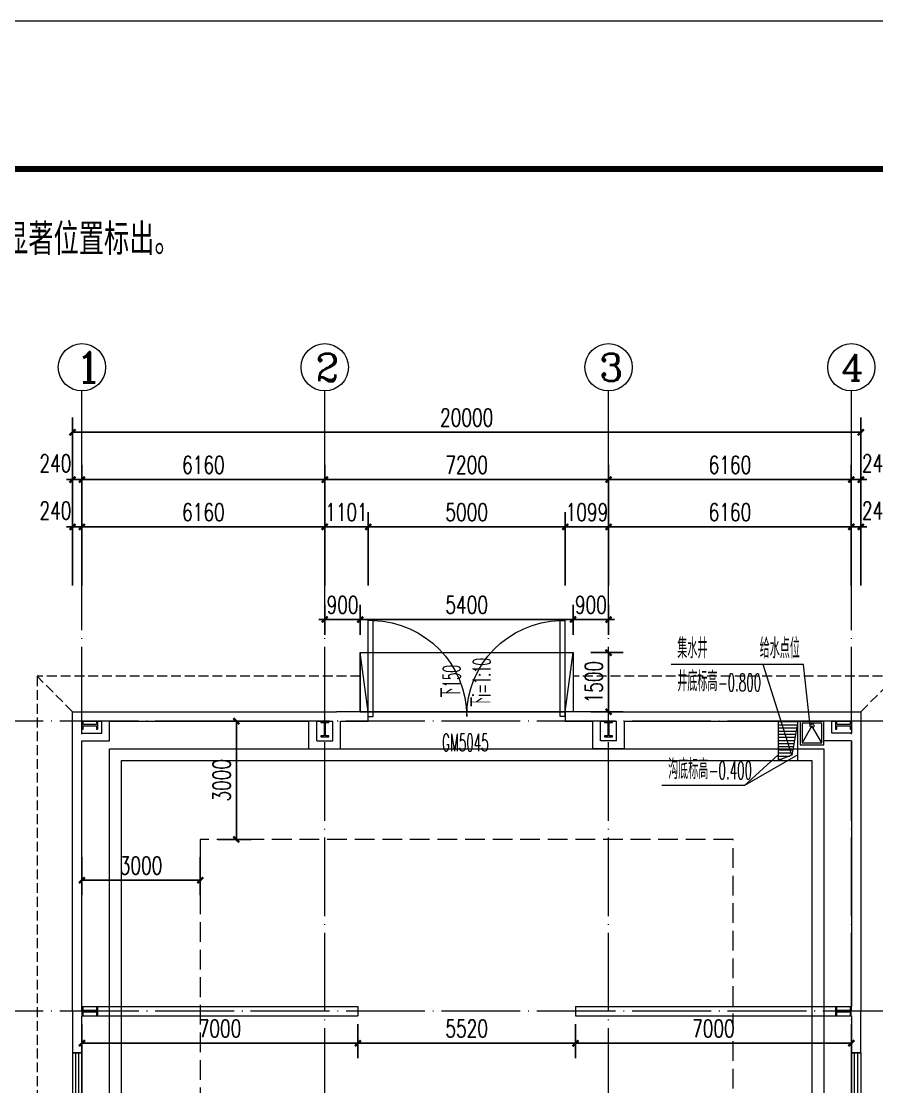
# Model space of a CAD drawing. Header units: inches. Extents: x -3733042 to -3643265, y 623859 to 997713.
# Drawn here: x -3712399 to -3690697, y 851875 to 878913 of the extents above; entities that cross this region are included whole.
import ezdxf

# ---------------------------------------------------------------- set-up
doc = ezdxf.new("R2010")
doc.units = ezdxf.units.IN
doc.header["$LTSCALE"] = 1000
doc.header["$MEASUREMENT"] = 0
doc.linetypes.add('DASH', pattern=[0.35, 0.25, -0.1])
doc.linetypes.add('DOTE', pattern=[2.42, 2, -0.2, 0.02, -0.2])
doc.layers.get('0').update_dxf_attribs({"lineweight": 18})
for name, color, linetype, lineweight in [('AXIS', 30, 'Continuous', 18), ('AXIS_TEXT', 7, 'Continuous', 18), ('COLUMN', 34, 'Continuous', 18), ('DIM_LEAD', 3, 'Continuous', 18), ('DIM_SYMB', 3, 'Continuous', 18), ('DOTE', 14, 'DOTE', 18), ('GROUND', 5, 'DASH', 18), ('PUB_DIM', 3, 'Continuous', 18), ('PUB_TEXT', 7, 'Continuous', 18), ('PUB_TITLE', 153, 'Continuous', 18), ('SURFACE', 255, 'Continuous', 18), ('WALL', 6, 'Continuous', 18), ('WINDOW', 4, 'Continuous', 18), ('WINDOW_TEXT', 7, 'Continuous', 18), ('地漏雨水管', 41, 'Continuous', 18), ('洁具', 115, 'Continuous', 18), ('看线', 171, 'Continuous', 18)]:
    doc.layers.add(name, color=color, linetype=linetype, lineweight=lineweight)
doc.styles.add('_HZTXT', font='simplex.shx', dxfattribs={"width": 0.8, "bigfont": 'hztxt.shx'})
doc.styles.add('_TCH_AXIS', font='complex.shx', dxfattribs={"bigfont": 'gbcbig.shx'})
doc.styles.add('_TCH_DIM', font='simplex.shx', dxfattribs={"width": 0.7, "bigfont": 'gbcbig.shx'})
doc.styles.add('_TCH_DIM_T3', font='simplex.shx', dxfattribs={"width": 0.705882, "bigfont": 'gbcbig.shx'})
doc.styles.add('_TCH_WINDOW', font='simplex.shx', dxfattribs={"width": 0.7, "bigfont": 'gbcbig.shx'})
doc.styles.add('COMPLEX', font='complex.shx')
doc.dimstyles.new('_TCH_ARCH&&150', dxfattribs={"dimtxt": 446.25, "dimasz": 150, "dimexe": 375, "dimexo": 450, "dimgap": 150, "dimtad": 1, "dimdec": 0, "dimzin": 0, "dimdsep": 46, "dimtxsty": '_TCH_DIM_T3', "dimblk": 'ARCHTICK', "dimcen": 0.09, "dimdle": 300, "dimclrt": 7, "dimazin": 2, "dimtfac": 1, "dimtdec": 0, "dimtix": 1, "dimtmove": 2, "dimatfit": 3, "dimfxl": 1, "dimtolj": 1, "dimarcsym": 0})

# ---------------------------------------------------------------- blocks, each defined once
blk = doc.blocks.new('A$C7B7769C5')
at = {"layer": '洁具'}
for points in [[(0, 0), (600, 0), (600, 600), (0, 600)], [(50, 50), (550, 50), (550, 550), (50, 550)]]:
    blk.add_lwpolyline(points, close=True, dxfattribs=at)
blk.add_lwpolyline([(50, 550), (300, 117), (550, 550)], dxfattribs=at)
blk.add_circle((297, 117), 50, dxfattribs=at)
blk = doc.blocks.new('_ArchTick_2')
at = {"color": 0, "linetype": 'ByBlock'}
blk.add_lwpolyline([(-0.5, -0.5, 0.4, 0.4, 0), (0.5, 0.5, 0.4, 0.4, 0)], format="xyseb", dxfattribs=at)
blk = doc.blocks.new('*X140')
at = {"layer": 'PUB_DIM', "color": 0, "lineweight": -2, "transparency": 16777216}
for p, q in [((-3697949, 862891), (-3697125, 862891)), ((-3697500, 861391), (-3697500, 862891)), ((-3697949, 861391), (-3697125, 861391))]:
    blk.add_line(p, q, dxfattribs=at)
at = {"layer": 'PUB_DIM', "color": 0, "lineweight": -2, "transparency": 16777216, "xscale": 150, "yscale": 150, "zscale": 150}
for p, rotation in [((-3697500, 862891), 90), ((-3697500, 861391), 270)]:
    blk.add_blockref('_ArchTick_2', p, dxfattribs=dict(at, rotation=rotation))
at = {"layer": 'PUB_DIM', "color": 7, "transparency": 16777216, "insert": (-3697873, 862141), "char_height": 446.2, "width": 1485, "attachment_point": 5, "rotation": 90, "style": '_TCH_DIM_T3'}
blk.add_mtext('1500', dxfattribs=at)
blk = doc.blocks.new('_ARCHTICK')
at = {"color": 0, "linetype": 'ByBlock', "const_width": 0.4}
blk.add_lwpolyline([(-0.5, -0.5), (0.5, 0.5)], dxfattribs=at)
blk = doc.blocks.new('*X141')
at = {"layer": 'PUB_DIM', "color": 0, "lineweight": -2, "transparency": 16777216}
for p, q in [((-3704699, 863341), (-3704699, 864106)), ((-3703799, 863341), (-3703799, 864106)), ((-3704699, 863731), (-3704849, 863731)), ((-3704699, 863731), (-3703799, 863731)), ((-3703799, 863731), (-3703649, 863731))]:
    blk.add_line(p, q, dxfattribs=at)
at = {"layer": 'PUB_DIM', "color": 0, "lineweight": -2, "transparency": 16777216, "xscale": 150, "yscale": 150, "zscale": 150}
blk.add_blockref('_ArchTick_2', (-3704699, 863731), dxfattribs=at)
at = {"layer": 'PUB_DIM', "color": 0, "lineweight": -2, "transparency": 16777216, "xscale": 150, "yscale": 150, "zscale": 150, "rotation": 180}
blk.add_blockref('_ArchTick_2', (-3703799, 863731), dxfattribs=at)
at = {"layer": 'PUB_DIM', "color": 7, "transparency": 16777216, "insert": (-3704249, 864104), "char_height": 446.2, "width": 1215, "attachment_point": 5, "style": '_TCH_DIM_T3'}
blk.add_mtext('900', dxfattribs=at)
blk = doc.blocks.new('*X142')
at = {"layer": 'PUB_DIM', "color": 0, "lineweight": -2, "transparency": 16777216}
for p, q in [((-3703799, 863341), (-3703799, 864106)), ((-3698399, 863341), (-3698399, 864106)), ((-3703799, 863731), (-3698399, 863731))]:
    blk.add_line(p, q, dxfattribs=at)
at = {"layer": 'PUB_DIM', "color": 0, "lineweight": -2, "transparency": 16777216, "xscale": 150, "yscale": 150, "zscale": 150, "rotation": 180}
blk.add_blockref('_ArchTick_2', (-3703799, 863731), dxfattribs=at)
at = {"layer": 'PUB_DIM', "color": 0, "lineweight": -2, "transparency": 16777216, "xscale": 150, "yscale": 150, "zscale": 150}
blk.add_blockref('_ArchTick_2', (-3698399, 863731), dxfattribs=at)
at = {"layer": 'PUB_DIM', "color": 7, "transparency": 16777216, "insert": (-3701099, 864104), "char_height": 446.2, "width": 1620, "attachment_point": 5, "style": '_TCH_DIM_T3'}
blk.add_mtext('5400', dxfattribs=at)
blk = doc.blocks.new('*X143')
at = {"layer": 'PUB_DIM', "color": 0, "lineweight": -2, "transparency": 16777216}
for p, q in [((-3698399, 863341), (-3698399, 864106)), ((-3697499, 863341), (-3697499, 864106)), ((-3698399, 863731), (-3698549, 863731)), ((-3698399, 863731), (-3697499, 863731)), ((-3697499, 863731), (-3697349, 863731))]:
    blk.add_line(p, q, dxfattribs=at)
at = {"layer": 'PUB_DIM', "color": 0, "lineweight": -2, "transparency": 16777216, "xscale": 150, "yscale": 150, "zscale": 150}
blk.add_blockref('_ArchTick_2', (-3698399, 863731), dxfattribs=at)
at = {"layer": 'PUB_DIM', "color": 0, "lineweight": -2, "transparency": 16777216, "xscale": 150, "yscale": 150, "zscale": 150, "rotation": 180}
blk.add_blockref('_ArchTick_2', (-3697499, 863731), dxfattribs=at)
at = {"layer": 'PUB_DIM', "color": 7, "transparency": 16777216, "insert": (-3697949, 864104), "char_height": 446.2, "width": 1215, "attachment_point": 5, "style": '_TCH_DIM_T3'}
blk.add_mtext('900', dxfattribs=at)
blk = doc.blocks.new('*X146')
at = {"layer": 'PUB_DIM', "color": 0, "lineweight": -2, "transparency": 16777216}
for p, q in [((-3710860, 857701), (-3710860, 856739)), ((-3707860, 857701), (-3707860, 856739)), ((-3710860, 857114), (-3707860, 857114))]:
    blk.add_line(p, q, dxfattribs=at)
at = {"layer": 'PUB_DIM', "color": 0, "lineweight": -2, "transparency": 16777216, "xscale": 150, "yscale": 150, "zscale": 150, "rotation": 180}
blk.add_blockref('_ArchTick_2', (-3710860, 857114), dxfattribs=at)
at = {"layer": 'PUB_DIM', "color": 0, "lineweight": -2, "transparency": 16777216, "xscale": 150, "yscale": 150, "zscale": 150}
blk.add_blockref('_ArchTick_2', (-3707860, 857114), dxfattribs=at)
at = {"layer": 'PUB_DIM', "color": 7, "transparency": 16777216, "insert": (-3709360, 857487), "char_height": 446.2, "width": 1620, "attachment_point": 5, "style": '_TCH_DIM_T3'}
blk.add_mtext('3000', dxfattribs=at)
blk = doc.blocks.new('*X147')
at = {"layer": 'PUB_DIM', "color": 0, "lineweight": -2, "transparency": 16777216}
for p, q in [((-3707410, 861151), (-3706568, 861151)), ((-3706943, 858151), (-3706943, 861151)), ((-3707410, 858151), (-3706568, 858151))]:
    blk.add_line(p, q, dxfattribs=at)
at = {"layer": 'PUB_DIM', "color": 0, "lineweight": -2, "transparency": 16777216, "xscale": 150, "yscale": 150, "zscale": 150}
for p, rotation in [((-3706943, 861151), 90), ((-3706943, 858151), 270)]:
    blk.add_blockref('_ArchTick_2', p, dxfattribs=dict(at, rotation=rotation))
at = {"layer": 'PUB_DIM', "color": 7, "transparency": 16777216, "insert": (-3707316, 859651), "char_height": 446.2, "width": 1620, "attachment_point": 5, "rotation": 90, "style": '_TCH_DIM_T3'}
blk.add_mtext('3000', dxfattribs=at)
blk = doc.blocks.new('*X214')
at = {"layer": 'AXIS', "color": 0, "lineweight": -2, "transparency": 16777216}
for p, q in [((-3711100, 864593), (-3711100, 866457)), ((-3710860, 864593), (-3710860, 866457)), ((-3711100, 866082), (-3711250, 866082)), ((-3711100, 866082), (-3710860, 866082)), ((-3710860, 866082), (-3710710, 866082))]:
    blk.add_line(p, q, dxfattribs=at)
at = {"layer": 'AXIS', "color": 0, "lineweight": -2, "transparency": 16777216, "xscale": 150, "yscale": 150, "zscale": 150}
blk.add_blockref('_ArchTick_2', (-3711100, 866082), dxfattribs=at)
at = {"layer": 'AXIS', "color": 0, "lineweight": -2, "transparency": 16777216, "xscale": 150, "yscale": 150, "zscale": 150, "rotation": 180}
blk.add_blockref('_ArchTick_2', (-3710860, 866082), dxfattribs=at)
at = {"layer": 'AXIS', "color": 7, "transparency": 16777216, "insert": (-3711533, 866495), "char_height": 446.2, "width": 1215, "attachment_point": 5, "style": '_TCH_DIM_T3'}
blk.add_mtext('240', dxfattribs=at)
blk = doc.blocks.new('*X215')
at = {"layer": 'AXIS', "color": 0, "lineweight": -2, "transparency": 16777216}
for p, q in [((-3710860, 864593), (-3710860, 866457)), ((-3704700, 864593), (-3704700, 866457)), ((-3710860, 866082), (-3704700, 866082))]:
    blk.add_line(p, q, dxfattribs=at)
at = {"layer": 'AXIS', "color": 0, "lineweight": -2, "transparency": 16777216, "xscale": 150, "yscale": 150, "zscale": 150, "rotation": 180}
blk.add_blockref('_ArchTick_2', (-3710860, 866082), dxfattribs=at)
at = {"layer": 'AXIS', "color": 0, "lineweight": -2, "transparency": 16777216, "xscale": 150, "yscale": 150, "zscale": 150}
blk.add_blockref('_ArchTick_2', (-3704700, 866082), dxfattribs=at)
at = {"layer": 'AXIS', "color": 7, "transparency": 16777216, "insert": (-3707780, 866455), "char_height": 446.2, "width": 1530, "attachment_point": 5, "style": '_TCH_DIM_T3'}
blk.add_mtext('6160', dxfattribs=at)
blk = doc.blocks.new('*X216')
at = {"layer": 'AXIS', "color": 0, "lineweight": -2, "transparency": 16777216}
for p, q in [((-3704700, 864593), (-3704700, 866457)), ((-3703599, 864593), (-3703599, 866457)), ((-3704700, 866082), (-3704850, 866082)), ((-3704700, 866082), (-3703599, 866082)), ((-3703599, 866082), (-3703449, 866082))]:
    blk.add_line(p, q, dxfattribs=at)
at = {"layer": 'AXIS', "color": 0, "lineweight": -2, "transparency": 16777216, "xscale": 150, "yscale": 150, "zscale": 150}
blk.add_blockref('_ArchTick_2', (-3704700, 866082), dxfattribs=at)
at = {"layer": 'AXIS', "color": 0, "lineweight": -2, "transparency": 16777216, "xscale": 150, "yscale": 150, "zscale": 150, "rotation": 180}
blk.add_blockref('_ArchTick_2', (-3703599, 866082), dxfattribs=at)
at = {"layer": 'AXIS', "color": 7, "transparency": 16777216, "insert": (-3704149, 866455), "char_height": 446.2, "width": 1260, "attachment_point": 5, "style": '_TCH_DIM_T3'}
blk.add_mtext('1101', dxfattribs=at)
blk = doc.blocks.new('*X217')
at = {"layer": 'AXIS', "color": 0, "lineweight": -2, "transparency": 16777216}
for p, q in [((-3703599, 864593), (-3703599, 866457)), ((-3698599, 864593), (-3698599, 866457)), ((-3703599, 866082), (-3698599, 866082))]:
    blk.add_line(p, q, dxfattribs=at)
at = {"layer": 'AXIS', "color": 0, "lineweight": -2, "transparency": 16777216, "xscale": 150, "yscale": 150, "zscale": 150, "rotation": 180}
blk.add_blockref('_ArchTick_2', (-3703599, 866082), dxfattribs=at)
at = {"layer": 'AXIS', "color": 0, "lineweight": -2, "transparency": 16777216, "xscale": 150, "yscale": 150, "zscale": 150}
blk.add_blockref('_ArchTick_2', (-3698599, 866082), dxfattribs=at)
at = {"layer": 'AXIS', "color": 7, "transparency": 16777216, "insert": (-3701099, 866455), "char_height": 446.2, "width": 1620, "attachment_point": 5, "style": '_TCH_DIM_T3'}
blk.add_mtext('5000', dxfattribs=at)
blk = doc.blocks.new('*X218')
at = {"layer": 'AXIS', "color": 0, "lineweight": -2, "transparency": 16777216}
for p, q in [((-3698599, 864593), (-3698599, 866457)), ((-3697500, 864593), (-3697500, 866457)), ((-3698599, 866082), (-3698749, 866082)), ((-3698599, 866082), (-3697500, 866082)), ((-3697500, 866082), (-3697350, 866082))]:
    blk.add_line(p, q, dxfattribs=at)
at = {"layer": 'AXIS', "color": 0, "lineweight": -2, "transparency": 16777216, "xscale": 150, "yscale": 150, "zscale": 150}
blk.add_blockref('_ArchTick_2', (-3698599, 866082), dxfattribs=at)
at = {"layer": 'AXIS', "color": 0, "lineweight": -2, "transparency": 16777216, "xscale": 150, "yscale": 150, "zscale": 150, "rotation": 180}
blk.add_blockref('_ArchTick_2', (-3697500, 866082), dxfattribs=at)
at = {"layer": 'AXIS', "color": 7, "transparency": 16777216, "insert": (-3698049, 866455), "char_height": 446.2, "width": 1530, "attachment_point": 5, "style": '_TCH_DIM_T3'}
blk.add_mtext('1099', dxfattribs=at)
blk = doc.blocks.new('*X219')
at = {"layer": 'AXIS', "color": 0, "lineweight": -2, "transparency": 16777216}
for p, q in [((-3697500, 864593), (-3697500, 866457)), ((-3691340, 864593), (-3691340, 866457)), ((-3697500, 866082), (-3691340, 866082))]:
    blk.add_line(p, q, dxfattribs=at)
at = {"layer": 'AXIS', "color": 0, "lineweight": -2, "transparency": 16777216, "xscale": 150, "yscale": 150, "zscale": 150, "rotation": 180}
blk.add_blockref('_ArchTick_2', (-3697500, 866082), dxfattribs=at)
at = {"layer": 'AXIS', "color": 0, "lineweight": -2, "transparency": 16777216, "xscale": 150, "yscale": 150, "zscale": 150}
blk.add_blockref('_ArchTick_2', (-3691340, 866082), dxfattribs=at)
at = {"layer": 'AXIS', "color": 7, "transparency": 16777216, "insert": (-3694420, 866455), "char_height": 446.2, "width": 1530, "attachment_point": 5, "style": '_TCH_DIM_T3'}
blk.add_mtext('6160', dxfattribs=at)
blk = doc.blocks.new('*X220')
at = {"layer": 'AXIS', "color": 0, "lineweight": -2, "transparency": 16777216}
for p, q in [((-3691340, 864593), (-3691340, 866457)), ((-3691100, 864593), (-3691100, 866457)), ((-3691340, 866082), (-3691490, 866082)), ((-3691340, 866082), (-3691100, 866082)), ((-3691100, 866082), (-3690950, 866082))]:
    blk.add_line(p, q, dxfattribs=at)
at = {"layer": 'AXIS', "color": 0, "lineweight": -2, "transparency": 16777216, "xscale": 150, "yscale": 150, "zscale": 150}
blk.add_blockref('_ArchTick_2', (-3691340, 866082), dxfattribs=at)
at = {"layer": 'AXIS', "color": 0, "lineweight": -2, "transparency": 16777216, "xscale": 150, "yscale": 150, "zscale": 150, "rotation": 180}
blk.add_blockref('_ArchTick_2', (-3691100, 866082), dxfattribs=at)
at = {"layer": 'AXIS', "color": 7, "transparency": 16777216, "insert": (-3690666, 866495), "char_height": 446.2, "width": 1215, "attachment_point": 5, "style": '_TCH_DIM_T3'}
blk.add_mtext('240', dxfattribs=at)
blk = doc.blocks.new('*X395')
at = {"layer": 'PUB_DIM', "color": 0, "lineweight": -2, "transparency": 16777216}
for p, q in [((-3710859, 853460), (-3710859, 852603)), ((-3703859, 853460), (-3703859, 852603)), ((-3710859, 852978), (-3703859, 852978))]:
    blk.add_line(p, q, dxfattribs=at)
at = {"layer": 'PUB_DIM', "color": 0, "lineweight": -2, "transparency": 16777216, "xscale": 150, "yscale": 150, "zscale": 150, "rotation": 180}
blk.add_blockref('_ArchTick_2', (-3710859, 852978), dxfattribs=at)
at = {"layer": 'PUB_DIM', "color": 0, "lineweight": -2, "transparency": 16777216, "xscale": 150, "yscale": 150, "zscale": 150}
blk.add_blockref('_ArchTick_2', (-3703859, 852978), dxfattribs=at)
at = {"layer": 'PUB_DIM', "color": 7, "transparency": 16777216, "insert": (-3707359, 853351), "char_height": 446.2, "width": 1665, "attachment_point": 5, "style": '_TCH_DIM_T3'}
blk.add_mtext('7000', dxfattribs=at)
blk = doc.blocks.new('*X396')
at = {"layer": 'PUB_DIM', "color": 0, "lineweight": -2, "transparency": 16777216}
for p, q in [((-3703859, 853460), (-3703859, 852603)), ((-3698339, 853460), (-3698339, 852603)), ((-3703859, 852978), (-3698339, 852978))]:
    blk.add_line(p, q, dxfattribs=at)
at = {"layer": 'PUB_DIM', "color": 0, "lineweight": -2, "transparency": 16777216, "xscale": 150, "yscale": 150, "zscale": 150, "rotation": 180}
blk.add_blockref('_ArchTick_2', (-3703859, 852978), dxfattribs=at)
at = {"layer": 'PUB_DIM', "color": 0, "lineweight": -2, "transparency": 16777216, "xscale": 150, "yscale": 150, "zscale": 150}
blk.add_blockref('_ArchTick_2', (-3698339, 852978), dxfattribs=at)
at = {"layer": 'PUB_DIM', "color": 7, "transparency": 16777216, "insert": (-3701099, 853351), "char_height": 446.2, "width": 1575, "attachment_point": 5, "style": '_TCH_DIM_T3'}
blk.add_mtext('5520', dxfattribs=at)
blk = doc.blocks.new('*X397')
at = {"layer": 'PUB_DIM', "color": 0, "lineweight": -2, "transparency": 16777216}
for p, q in [((-3698339, 853460), (-3698339, 852603)), ((-3691339, 853460), (-3691339, 852603)), ((-3698339, 852978), (-3691339, 852978))]:
    blk.add_line(p, q, dxfattribs=at)
at = {"layer": 'PUB_DIM', "color": 0, "lineweight": -2, "transparency": 16777216, "xscale": 150, "yscale": 150, "zscale": 150, "rotation": 180}
blk.add_blockref('_ArchTick_2', (-3698339, 852978), dxfattribs=at)
at = {"layer": 'PUB_DIM', "color": 0, "lineweight": -2, "transparency": 16777216, "xscale": 150, "yscale": 150, "zscale": 150}
blk.add_blockref('_ArchTick_2', (-3691339, 852978), dxfattribs=at)
at = {"layer": 'PUB_DIM', "color": 7, "transparency": 16777216, "insert": (-3694839, 853351), "char_height": 446.2, "width": 1665, "attachment_point": 5, "style": '_TCH_DIM_T3'}
blk.add_mtext('7000', dxfattribs=at)
blk = doc.blocks.new('*X398')
at = {"layer": 'AXIS', "color": 0, "lineweight": -2, "transparency": 16777216}
for p, q in [((-3711100, 865793), (-3711100, 867657)), ((-3710860, 865793), (-3710860, 867657)), ((-3711100, 867282), (-3711250, 867282)), ((-3711100, 867282), (-3710860, 867282)), ((-3710860, 867282), (-3710710, 867282))]:
    blk.add_line(p, q, dxfattribs=at)
at = {"layer": 'AXIS', "color": 0, "lineweight": -2, "transparency": 16777216, "xscale": 150, "yscale": 150, "zscale": 150}
blk.add_blockref('_ArchTick_2', (-3711100, 867282), dxfattribs=at)
at = {"layer": 'AXIS', "color": 0, "lineweight": -2, "transparency": 16777216, "xscale": 150, "yscale": 150, "zscale": 150, "rotation": 180}
blk.add_blockref('_ArchTick_2', (-3710860, 867282), dxfattribs=at)
at = {"layer": 'AXIS', "color": 7, "transparency": 16777216, "insert": (-3711533, 867695), "char_height": 446.2, "width": 1215, "attachment_point": 5, "style": '_TCH_DIM_T3'}
blk.add_mtext('240', dxfattribs=at)
blk = doc.blocks.new('*X399')
at = {"layer": 'AXIS', "color": 0, "lineweight": -2, "transparency": 16777216}
for p, q in [((-3710860, 865793), (-3710860, 867657)), ((-3704700, 865793), (-3704700, 867657)), ((-3710860, 867282), (-3704700, 867282))]:
    blk.add_line(p, q, dxfattribs=at)
at = {"layer": 'AXIS', "color": 0, "lineweight": -2, "transparency": 16777216, "xscale": 150, "yscale": 150, "zscale": 150, "rotation": 180}
blk.add_blockref('_ArchTick_2', (-3710860, 867282), dxfattribs=at)
at = {"layer": 'AXIS', "color": 0, "lineweight": -2, "transparency": 16777216, "xscale": 150, "yscale": 150, "zscale": 150}
blk.add_blockref('_ArchTick_2', (-3704700, 867282), dxfattribs=at)
at = {"layer": 'AXIS', "color": 7, "transparency": 16777216, "insert": (-3707780, 867655), "char_height": 446.2, "width": 1530, "attachment_point": 5, "style": '_TCH_DIM_T3'}
blk.add_mtext('6160', dxfattribs=at)
blk = doc.blocks.new('*X400')
at = {"layer": 'AXIS', "color": 0, "lineweight": -2, "transparency": 16777216}
for p, q in [((-3704700, 865793), (-3704700, 867657)), ((-3697500, 865793), (-3697500, 867657)), ((-3704700, 867282), (-3697500, 867282))]:
    blk.add_line(p, q, dxfattribs=at)
at = {"layer": 'AXIS', "color": 0, "lineweight": -2, "transparency": 16777216, "xscale": 150, "yscale": 150, "zscale": 150, "rotation": 180}
blk.add_blockref('_ArchTick_2', (-3704700, 867282), dxfattribs=at)
at = {"layer": 'AXIS', "color": 0, "lineweight": -2, "transparency": 16777216, "xscale": 150, "yscale": 150, "zscale": 150}
blk.add_blockref('_ArchTick_2', (-3697500, 867282), dxfattribs=at)
at = {"layer": 'AXIS', "color": 7, "transparency": 16777216, "insert": (-3701100, 867655), "char_height": 446.2, "width": 1665, "attachment_point": 5, "style": '_TCH_DIM_T3'}
blk.add_mtext('7200', dxfattribs=at)
blk = doc.blocks.new('*X401')
at = {"layer": 'AXIS', "color": 0, "lineweight": -2, "transparency": 16777216}
for p, q in [((-3697500, 865793), (-3697500, 867657)), ((-3691340, 865793), (-3691340, 867657)), ((-3697500, 867282), (-3691340, 867282))]:
    blk.add_line(p, q, dxfattribs=at)
at = {"layer": 'AXIS', "color": 0, "lineweight": -2, "transparency": 16777216, "xscale": 150, "yscale": 150, "zscale": 150, "rotation": 180}
blk.add_blockref('_ArchTick_2', (-3697500, 867282), dxfattribs=at)
at = {"layer": 'AXIS', "color": 0, "lineweight": -2, "transparency": 16777216, "xscale": 150, "yscale": 150, "zscale": 150}
blk.add_blockref('_ArchTick_2', (-3691340, 867282), dxfattribs=at)
at = {"layer": 'AXIS', "color": 7, "transparency": 16777216, "insert": (-3694420, 867655), "char_height": 446.2, "width": 1530, "attachment_point": 5, "style": '_TCH_DIM_T3'}
blk.add_mtext('6160', dxfattribs=at)
blk = doc.blocks.new('*X402')
at = {"layer": 'AXIS', "color": 0, "lineweight": -2, "transparency": 16777216}
for p, q in [((-3691340, 865793), (-3691340, 867657)), ((-3691100, 865793), (-3691100, 867657)), ((-3691340, 867282), (-3691490, 867282)), ((-3691340, 867282), (-3691100, 867282)), ((-3691100, 867282), (-3690950, 867282))]:
    blk.add_line(p, q, dxfattribs=at)
at = {"layer": 'AXIS', "color": 0, "lineweight": -2, "transparency": 16777216, "xscale": 150, "yscale": 150, "zscale": 150}
blk.add_blockref('_ArchTick_2', (-3691340, 867282), dxfattribs=at)
at = {"layer": 'AXIS', "color": 0, "lineweight": -2, "transparency": 16777216, "xscale": 150, "yscale": 150, "zscale": 150, "rotation": 180}
blk.add_blockref('_ArchTick_2', (-3691100, 867282), dxfattribs=at)
at = {"layer": 'AXIS', "color": 7, "transparency": 16777216, "insert": (-3690666, 867695), "char_height": 446.2, "width": 1215, "attachment_point": 5, "style": '_TCH_DIM_T3'}
blk.add_mtext('240', dxfattribs=at)
blk = doc.blocks.new('*X403')
at = {"layer": 'AXIS', "color": 0, "lineweight": -2, "transparency": 16777216}
for p, q in [((-3711100, 866243), (-3711100, 868857)), ((-3691100, 866243), (-3691100, 868857)), ((-3711100, 868482), (-3691100, 868482))]:
    blk.add_line(p, q, dxfattribs=at)
at = {"layer": 'AXIS', "color": 0, "lineweight": -2, "transparency": 16777216, "xscale": 150, "yscale": 150, "zscale": 150, "rotation": 180}
blk.add_blockref('_ArchTick_2', (-3711100, 868482), dxfattribs=at)
at = {"layer": 'AXIS', "color": 0, "lineweight": -2, "transparency": 16777216, "xscale": 150, "yscale": 150, "zscale": 150}
blk.add_blockref('_ArchTick_2', (-3691100, 868482), dxfattribs=at)
at = {"layer": 'AXIS', "color": 7, "transparency": 16777216, "insert": (-3701100, 868855), "char_height": 446.2, "width": 2115, "attachment_point": 5, "style": '_TCH_DIM_T3'}
blk.add_mtext('20000', dxfattribs=at)
blk = doc.blocks.new('$DorLib2D$00000002')
for p, q in [((-0.5, 0), (-0.5, 0.4875)), ((-0.475, 0.4875), (-0.5, 0.4875)), ((-0.475, 0), (-0.475, 0.4875)), ((0.475, 0), (0.475, 0.4875)), ((0.475, 0.4875), (0.5, 0.4875)), ((0.5, 0), (0.5, 0.4875)), ((-0.5, 0), (-0.475, 0)), ((0.5, 0), (0.475, 0))]:
    blk.add_line(p, q)
at = {"lineweight": 13}
for centre, start, end in [((-0.4875, 0), 0, 88.5307), ((0.4875, 0), 91.4693, 180)]:
    blk.add_arc(centre, 0.4875, start, end, dxfattribs=at)
blk = doc.blocks.new('_AXISO')
blk.add_circle((0, 0), 0.5)
at = {"layer": 'AXIS_TEXT', "style": 'COMPLEX', "width": 1.04167}
blk.add_attdef('A', (-0.25, -0.28), '', height=0.56, dxfattribs=at)
blk = doc.blocks.new('$WINLIB2D$00000001')
at = {"color": 0}
for points in [[(-0.5, 0.5), (-0.5, -0.5)], [(-0.5, 0.5), (0.5, 0.5)], [(0.5, -0.5), (0.5, 0.5)], [(0.5, 0.1667), (-0.5, 0.1667)], [(0.5, -0.1667), (-0.5, -0.1667)], [(-0.5, -0.5), (0.5, -0.5)]]:
    blk.add_lwpolyline(points, dxfattribs=at)

msp = doc.modelspace()

# ---------------------------------------------------------------- hatches: boundary and pattern name
at = {"layer": '地漏雨水管'}
h = msp.add_hatch(dxfattribs=at)
h.set_pattern_fill('ANSI31', color=256, style=0, pattern_type=0)
h.set_pattern_definition([(360, (0, 0), (4e-14, 79.375), [])])
h.paths.add_polyline_path([(-3693194.7, 861140.8), (-3692694.7, 861140.8), (-3692847.6, 860287.3), (-3693194.7, 860150.8)], flags=0)

# ---------------------------------------------------------------- linework, layer by layer
at = {"layer": 'AXIS'}
for p, q in [((-3710859.6, 865343.1), (-3710859.6, 869532.3)), ((-3704699.6, 865343.1), (-3704699.6, 869532.3)), ((-3697499.6, 865343.1), (-3697499.6, 869532.3)), ((-3691339.6, 865343.1), (-3691339.6, 869532.3))]:
    msp.add_line(p, q, dxfattribs=at)
at = {"layer": 'COLUMN'}
for p, q in [((-3710829.6, 861150.1), (-3710859.6, 861150.1)), ((-3710859.6, 861150.1), (-3710859.6, 860950.1)), ((-3710859.6, 860950.1), (-3710829.6, 860950.1)), ((-3710829.6, 861065.1), (-3710829.6, 861150.1)), ((-3710489.6, 861065.1), (-3710829.6, 861065.1)), ((-3710829.6, 860950.1), (-3710829.6, 861035.1)), ((-3710829.6, 861035.1), (-3710489.6, 861035.1)), ((-3710459.6, 861150.1), (-3710489.6, 861150.1)), ((-3710489.6, 861150.1), (-3710489.6, 861065.1)), ((-3710489.6, 861035.1), (-3710489.6, 860950.1)), ((-3710489.6, 860950.1), (-3710459.6, 860950.1)), ((-3710459.6, 860950.1), (-3710459.6, 861150.1)), ((-3704598.9, 861150.8), (-3704798.9, 861150.8)), ((-3704798.9, 861150.8), (-3704798.9, 861120.8)), ((-3704798.9, 861120.8), (-3704713.9, 861120.8)), ((-3704713.9, 861120.8), (-3704713.9, 860780.8)), ((-3704683.9, 860780.8), (-3704683.9, 861120.8)), ((-3704683.9, 861120.8), (-3704598.9, 861120.8)), ((-3704598.9, 861120.8), (-3704598.9, 861150.8)), ((-3697599.4, 861150.8), (-3697599.4, 861120.8)), ((-3697399.4, 861150.8), (-3697599.4, 861150.8)), ((-3697599.4, 861120.8), (-3697514.4, 861120.8)), ((-3697514.4, 861120.8), (-3697514.4, 860780.8)), ((-3697484.4, 860780.8), (-3697484.4, 861120.8)), ((-3697484.4, 861120.8), (-3697399.4, 861120.8)), ((-3697399.4, 861120.8), (-3697399.4, 861150.8)), ((-3691708.9, 861150.1), (-3691738.9, 861150.1)), ((-3691738.9, 861150.1), (-3691738.9, 860950.1)), ((-3691738.9, 860950.1), (-3691708.9, 860950.1)), ((-3691708.9, 861065.1), (-3691708.9, 861150.1)), ((-3691368.9, 861065.1), (-3691708.9, 861065.1)), ((-3691708.9, 860950.1), (-3691708.9, 861035.1)), ((-3691708.9, 861035.1), (-3691368.9, 861035.1)), ((-3691338.9, 861150.1), (-3691368.9, 861150.1)), ((-3691368.9, 861150.1), (-3691368.9, 861065.1)), ((-3691368.9, 861035.1), (-3691368.9, 860950.1)), ((-3691368.9, 860950.1), (-3691338.9, 860950.1)), ((-3691338.9, 860950.1), (-3691338.9, 861150.1)), ((-3704713.9, 860780.8), (-3704798.9, 860780.8)), ((-3704798.9, 860780.8), (-3704798.9, 860750.8)), ((-3704798.9, 860750.8), (-3704598.9, 860750.8)), ((-3704598.9, 860780.8), (-3704683.9, 860780.8)), ((-3704598.9, 860750.8), (-3704598.9, 860780.8)), ((-3697514.4, 860780.8), (-3697599.4, 860780.8)), ((-3697599.4, 860780.8), (-3697599.4, 860750.8)), ((-3697599.4, 860750.8), (-3697399.4, 860750.8)), ((-3697399.4, 860780.8), (-3697484.4, 860780.8)), ((-3697399.4, 860750.8), (-3697399.4, 860780.8)), ((-3710828.9, 853890.1), (-3710858.9, 853890.1)), ((-3710858.9, 853890.1), (-3710858.9, 853690.1)), ((-3710828.9, 853805.1), (-3710828.9, 853890.1)), ((-3710458.9, 853890.1), (-3710488.9, 853890.1)), ((-3710488.9, 853890.1), (-3710488.9, 853805.1)), ((-3710458.9, 853690.1), (-3710458.9, 853890.1)), ((-3691710.2, 853890.1), (-3691740.2, 853890.1)), ((-3691740.2, 853890.1), (-3691740.2, 853690.1)), ((-3691710.2, 853805.1), (-3691710.2, 853890.1)), ((-3691340.2, 853890.1), (-3691370.2, 853890.1)), ((-3691370.2, 853890.1), (-3691370.2, 853805.1)), ((-3691340.2, 853690.1), (-3691340.2, 853890.1)), ((-3710858.9, 853690.1), (-3710828.9, 853690.1)), ((-3710488.9, 853805.1), (-3710828.9, 853805.1)), ((-3710828.9, 853690.1), (-3710828.9, 853775.1)), ((-3710828.9, 853775.1), (-3710488.9, 853775.1)), ((-3710488.9, 853775.1), (-3710488.9, 853690.1)), ((-3710488.9, 853690.1), (-3710458.9, 853690.1)), ((-3691740.2, 853690.1), (-3691710.2, 853690.1)), ((-3691370.2, 853805.1), (-3691710.2, 853805.1)), ((-3691710.2, 853690.1), (-3691710.2, 853775.1)), ((-3691710.2, 853775.1), (-3691370.2, 853775.1)), ((-3691370.2, 853775.1), (-3691370.2, 853690.1)), ((-3691370.2, 853690.1), (-3691340.2, 853690.1))]:
    msp.add_line(p, q, dxfattribs=at)
at = {"layer": 'DIM_LEAD'}
for p, q in [((-3693576.7, 862591.4), (-3695914, 862591.4)), ((-3692552.7, 862591.4), (-3693822.4, 862591.4)), ((-3692847.6, 860287.3), (-3693576.7, 862591.4)), ((-3692384.9, 861034), (-3692552.7, 862591.4)), ((-3693194.7, 860300.8), (-3694049.1, 859521.5)), ((-3692694.7, 860300.8), (-3694049.1, 859521.5)), ((-3694049.1, 859521.5), (-3696145.6, 859521.5))]:
    msp.add_line(p, q, dxfattribs=at)
at = {"layer": 'DIM_SYMB'}
msp.add_lwpolyline([(-3701098.9, 861390.8, 0, 0, 0), (-3701098.9, 862440.8, 120, 0, 0), (-3701098.9, 862890.8, 0, 0, 0)], format="xyseb", dxfattribs=at)
at = {"layer": 'DOTE'}
for p, q in [((-3710859.6, 805380.6), (-3710859.6, 865343.1)), ((-3704699.6, 805380.6), (-3704699.6, 865343.1)), ((-3697499.6, 805380.6), (-3697499.6, 865343.1)), ((-3691339.6, 805380.6), (-3691339.6, 865343.1)), ((-3690060.9, 861150.1), (-3713856.5, 861150.1)), ((-3690060.3, 853790.1), (-3713855.9, 853790.1))]:
    msp.add_line(p, q, dxfattribs=at)
at = {"layer": 'GROUND'}
for points in [[(-3703798.9, 862290.8), (-3711998.9, 862290.8), (-3711998.9, 808490.8), (-3703798.9, 808490.8)], [(-3711098.9, 861390.8), (-3711998.9, 862290.8)], [(-3698398.9, 808490.8), (-3690198.9, 808490.1), (-3690198.9, 862290.8), (-3698398.9, 862290.8)], [(-3691098.9, 861390.8), (-3690198.9, 862290.8)]]:
    msp.add_lwpolyline(points, dxfattribs=at)
at = {"layer": 'PUB_TITLE'}
msp.add_lwpolyline([(-3732364.6, 789812.6), (-3669364.6, 789812.6), (-3669364.6, 878912.6), (-3732364.6, 878912.6)], close=True, dxfattribs=at)
msp.add_lwpolyline([(-3730864.6, 791312.6, 150, 150, 0), (-3670864.6, 791312.6, 150, 150, 0), (-3670864.6, 875162.6, 150, 150, 0), (-3730864.6, 875162.6, 150, 150, 0)], format="xyseb", close=True, dxfattribs=at)
at = {"layer": 'SURFACE', "linetype": 'DASH', "ltscale": 2}
msp.add_lwpolyline([(-3707859.6, 812630.1), (-3694338.9, 812630.1), (-3694338.9, 858150.8), (-3707859.6, 858150.8)], close=True, dxfattribs=at)
at = {"layer": 'WALL'}
for p, q in [((-3711098.9, 861390.8), (-3710259.6, 861390.8)), ((-3711098.9, 860750.1), (-3711098.9, 861390.8)), ((-3710259.6, 861390.8), (-3705000.2, 861390.8)), ((-3705000.2, 861390.8), (-3704398.9, 861390.8)), ((-3703598.9, 861390.8), (-3704398.9, 861390.8)), ((-3703598.9, 861150.8), (-3703598.9, 861390.8)), ((-3697803.6, 861390.8), (-3698598.9, 861390.8)), ((-3698598.9, 861390.8), (-3698598.9, 861150.8)), ((-3697800.2, 861390.8), (-3697198.9, 861390.8)), ((-3697198.9, 861390.8), (-3691938.3, 861390.8)), ((-3691938.3, 861390.8), (-3691098.9, 861390.8)), ((-3691098.9, 861390.8), (-3691098.9, 860750.1)), ((-3710858.9, 861150.8), (-3710359.6, 861150.8)), ((-3710858.9, 860850.1), (-3710858.9, 861150.8)), ((-3710359.6, 860850.1), (-3710359.6, 861150.8)), ((-3710159.6, 860650.1), (-3710159.6, 861150.8)), ((-3710159.6, 861150.8), (-3705100.2, 861150.8)), ((-3705100.2, 860450.1), (-3705100.2, 861150.8)), ((-3704900.2, 860650.1), (-3704900.2, 861150.8)), ((-3704900.2, 861150.8), (-3704498.9, 861150.8)), ((-3704498.9, 860650.1), (-3704498.9, 861150.8)), ((-3704298.9, 860450.1), (-3704298.9, 861150.8)), ((-3704298.9, 861150.8), (-3703598.9, 861150.8)), ((-3698598.9, 861150.8), (-3697900.2, 861150.8)), ((-3697900.2, 860450.1), (-3697900.2, 861150.8)), ((-3697700.2, 860650.1), (-3697700.2, 861150.8)), ((-3697700.2, 861150.8), (-3697298.9, 861150.8)), ((-3697298.9, 860650.1), (-3697298.9, 861150.8)), ((-3697098.9, 860450.1), (-3697098.9, 861150.8)), ((-3697098.9, 861150.8), (-3692038.3, 861150.8)), ((-3692038.3, 860650.1), (-3692038.3, 861150.8)), ((-3691838.3, 860850.1), (-3691838.3, 861150.8)), ((-3691838.3, 861150.8), (-3691338.9, 861150.8)), ((-3691338.9, 861150.8), (-3691338.9, 860850.1)), ((-3711098.9, 853790.1), (-3711098.9, 860750.1)), ((-3710858.9, 860850.1), (-3710359.6, 860850.1)), ((-3710858.9, 853910.1), (-3710858.9, 860650.1)), ((-3710858.9, 860650.1), (-3710159.6, 860650.1)), ((-3704900.2, 860650.1), (-3704498.9, 860650.1)), ((-3697298.9, 860650.1), (-3697700.2, 860650.1)), ((-3691338.9, 860650.1), (-3692038.3, 860650.1)), ((-3691338.9, 860850.1), (-3691838.3, 860850.1)), ((-3691338.9, 860650.1), (-3691338.9, 853910.1)), ((-3691098.9, 860750.1), (-3691098.9, 853790.1)), ((-3705100.2, 860450.1), (-3704298.9, 860450.1)), ((-3697098.9, 860450.1), (-3697900.2, 860450.1)), ((-3710858.9, 853910.1), (-3703858.9, 853910.1)), ((-3703858.9, 853910.1), (-3703858.9, 853670.1)), ((-3698338.9, 853910.1), (-3691338.9, 853910.1)), ((-3698338.9, 853910.1), (-3698338.9, 853670.1)), ((-3711098.9, 853790.1), (-3711098.9, 852735.1)), ((-3710858.9, 853670.1), (-3703858.9, 853670.1)), ((-3710858.9, 852735.1), (-3710858.9, 853670.1)), ((-3698338.9, 853670.1), (-3691338.9, 853670.1)), ((-3691338.9, 853670.1), (-3691338.9, 852735.1)), ((-3691098.9, 852735.1), (-3691098.9, 853790.1)), ((-3711098.9, 852735.1), (-3710858.9, 852735.1)), ((-3691338.9, 852735.1), (-3691098.9, 852735.1))]:
    msp.add_line(p, q, dxfattribs=at)
at = {"layer": 'WINDOW'}
msp.add_line((-3703598.9, 861390.8), (-3698598.9, 861390.8), dxfattribs=at)
at = {"layer": '地漏雨水管'}
for points in [[(-3692694.7, 860150.8), (-3692694.7, 861140.8), (-3693194.7, 861140.8), (-3693194.7, 860150.8)], [(-3710158.9, 860450.8), (-3692038.9, 860450.8), (-3692038.9, 810330.8), (-3710158.9, 810330.8)], [(-3709858.9, 860150.8), (-3692338.9, 860150.8), (-3692338.9, 810630.8), (-3709858.9, 810630.8)]]:
    msp.add_lwpolyline(points, close=True, dxfattribs=at)
msp.add_lwpolyline([(-3692694.7, 861140.8), (-3692847.6, 860287.3), (-3693194.7, 860150.8)], dxfattribs=at)
at = {"layer": '看线'}
for points in [[(-3703798.9, 862890.8), (-3703798.9, 861390.8), (-3703598.9, 861390.8)], [(-3703798.9, 862890.8), (-3698398.9, 862890.8), (-3698398.9, 861390.8), (-3703798.9, 861390.8)], [(-3698398.9, 862890.8), (-3698398.9, 861390.8), (-3698598.9, 861390.8)]]:
    msp.add_lwpolyline(points, close=True, dxfattribs=at)

# ---------------------------------------------------------------- block references
at = {"rotation": 180}
msp.add_blockref('A$C7B7769C5', (-3692038.3, 861150.8), dxfattribs=at)
at = {"layer": 'AXIS'}
ref = msp.add_blockref('_AXISO', (-3710859.6, 870132.3), dxfattribs=dict(at, xscale=1200, yscale=1200, zscale=1200))
ref.add_attrib('A', '1', (-3711025, 869746.2), dxfattribs={"layer": 'AXIS_TEXT', "height": 772.1, "style": '_TCH_AXIS'})
ref = msp.add_blockref('_AXISO', (-3704699.6, 870132.3), dxfattribs=dict(at, xscale=1200, yscale=1200, zscale=1200))
ref.add_attrib('A', '2', (-3704932.5, 869782.8), dxfattribs={"layer": 'AXIS_TEXT', "height": 698.9, "style": '_TCH_AXIS'})
ref = msp.add_blockref('_AXISO', (-3697499.6, 870132.3), dxfattribs=dict(at, xscale=1200, yscale=1200, zscale=1200))
ref.add_attrib('A', '3', (-3697732.5, 869782.8), dxfattribs={"layer": 'AXIS_TEXT', "height": 698.9, "style": '_TCH_AXIS'})
ref = msp.add_blockref('_AXISO', (-3691339.6, 870132.3), dxfattribs=dict(at, xscale=1200, yscale=1200, zscale=1200))
ref.add_attrib('A', '4', (-3691594.1, 869798.2), dxfattribs={"layer": 'AXIS_TEXT', "height": 668.2, "style": '_TCH_AXIS'})
at = {"layer": 'WINDOW'}
ref = msp.add_blockref('$DorLib2D$00000002', (-3701098.9, 861270.8), dxfattribs=dict(at, xscale=-5000, yscale=5000, zscale=-5000))
ref.add_attrib('A', 'GM5045', (-3701723.7, 860387.8), dxfattribs={"layer": 'WINDOW_TEXT', "height": 446.25, "style": '_TCH_WINDOW', "width": 0.494118})
at = {"layer": 'WINDOW', "xscale": -5250, "yscale": -240, "zscale": -5250, "rotation": 90}
msp.add_blockref('$WINLIB2D$00000001', (-3710978.9, 850110.1), dxfattribs=at)
at = {"layer": 'WINDOW'}
ref = msp.add_blockref('$WINLIB2D$00000001', (-3691218.9, 850110.1), dxfattribs=dict(at, xscale=5250, yscale=240, zscale=5250, rotation=270))
ref.add_attrib('A', 'C-1', (-3691605.6, 849837.1), dxfattribs={"layer": 'WINDOW_TEXT', "height": 446.25, "rotation": 90, "style": '_TCH_WINDOW', "width": 0.494118})

# ---------------------------------------------------------------- texts
at = {"layer": 'PUB_TEXT'}
for s, height, style, width, p in [('说明：本库房外墙3米范围内堆物限高1米,在仓库出入口及显著位置标出。', 800, '_HZTXT', 0.8, (-3729591.7, 872982.4)), ('集水井', 506.38, '_TCH_DIM', 0.7, (-3695756.5, 862748.9)), ('给水点位', 506.38, '_TCH_DIM', 0.7, (-3693664.9, 862748.9)), ('井底标高', 506.38, '_TCH_DIM', 0.7, (-3695756.5, 861908.9)), ('-0.800', 446.25, '_TCH_DIM', 0.494118, (-3694724.4, 861908.9)), ('沟底标高', 506.38, '_TCH_DIM', 0.7, (-3695988.1, 859679)), ('-0.400', 446.25, '_TCH_DIM', 0.494118, (-3694956, 859679))]:
    msp.add_text(s, height=height, dxfattribs=dict(at, style=style, width=width)).set_placement(p)
at = {"layer": 'PUB_TEXT', "style": '_TCH_DIM'}
for s, height, width, p in [('150', 446.25, 0.494118, (-3701256.4, 862007.3)), ('i=1:10', 446.25, 0.494118, (-3700494.6, 861771)), ('下', 506.4, 0.7, (-3701256.4, 861749.3)), ('下', 506.4, 0.7, (-3700494.6, 861513))]:
    msp.add_text(s, height=height, rotation=90, dxfattribs=dict(at, width=width)).set_placement(p)

# ---------------------------------------------------------------- dimensions: what is measured, and where the dimension line sits
at = {"layer": 'AXIS'}
for base, p1, p2, picture, middle in [((-3691099.6, 868482.3), (-3711099.6, 865793.1), (-3691099.6, 865793.1), '*X403', (-3701099.6, 868855.4)), ((-3704699.6, 867282.3), (-3710859.6, 865343.1), (-3704699.6, 865343.1), '*X399', (-3707779.6, 867655.4)), ((-3697499.6, 867282.3), (-3704699.6, 865343.1), (-3697499.6, 865343.1), '*X400', (-3701099.6, 867655.4)), ((-3691339.6, 867282.3), (-3697499.6, 865343.1), (-3691339.6, 865343.1), '*X401', (-3694419.6, 867655.4)), ((-3704699.6, 866082.3), (-3710859.6, 864143.1), (-3704699.6, 864143.1), '*X215', (-3707779.6, 866455.4)), ((-3703598.9, 866082.3), (-3704699.6, 864143.1), (-3703598.9, 864143.1), '*X216', (-3704149.2, 866455.4)), ((-3698598.9, 866082.3), (-3703598.9, 864143.1), (-3698598.9, 864143.1), '*X217', (-3701098.9, 866455.4)), ((-3697499.6, 866082.3), (-3698598.9, 864143.1), (-3697499.6, 864143.1), '*X218', (-3698049.2, 866455.4)), ((-3691339.6, 866082.3), (-3697499.6, 864143.1), (-3691339.6, 864143.1), '*X219', (-3694419.6, 866455.4))]:
    dim = msp.add_linear_dim(base=base, p1=p1, p2=p2, dimstyle='_TCH_ARCH&&150', override={"dimsah": 1, "dimtzin": 0}, dxfattribs=at)
    dim.commit()
    dim.dimension.update_dxf_attribs({"geometry": picture, "text_midpoint": middle})
for base, p1, p2, picture, middle in [((-3710859.6, 867282.3), (-3711099.6, 865343.1), (-3710859.6, 865343.1), '*X398', (-3711533.1, 867694.8)), ((-3691099.6, 867282.3), (-3691339.6, 865343.1), (-3691099.6, 865343.1), '*X402', (-3690666.1, 867694.8)), ((-3710859.6, 866082.3), (-3711099.6, 864143.1), (-3710859.6, 864143.1), '*X214', (-3711533.1, 866494.8)), ((-3691099.6, 866082.3), (-3691339.6, 864143.1), (-3691099.6, 864143.1), '*X220', (-3690666.1, 866494.8))]:
    dim = msp.add_linear_dim(base=base, p1=p1, p2=p2, dimstyle='_TCH_ARCH&&150', override={"dimsah": 1, "dimtzin": 0}, dxfattribs=at)
    dim.commit()
    dim.dimension.update_dxf_attribs({"geometry": picture, "text_midpoint": middle, "dimtype": 160})
at = {"layer": 'PUB_DIM'}
for base, p1, p2, picture, middle in [((-3703798.9, 863730.6), (-3704698.9, 862890.8), (-3703798.9, 862890.8), '*X141', (-3704248.9, 864103.7)), ((-3698398.9, 863730.6), (-3703798.9, 862890.8), (-3698398.9, 862890.8), '*X142', (-3701098.9, 864103.7)), ((-3697498.9, 863730.6), (-3698398.9, 862890.8), (-3697498.9, 862890.8), '*X143', (-3697948.9, 864103.7)), ((-3707859.6, 857114.1), (-3710859.6, 858150.8), (-3707859.6, 858150.8), '*X146', (-3709359.6, 857487.2)), ((-3703858.9, 852977.9), (-3710858.9, 853910.1), (-3703858.9, 853910.1), '*X395', (-3707358.9, 853351)), ((-3698338.9, 852977.9), (-3703858.9, 853910.1), (-3698338.9, 853910.1), '*X396', (-3701098.9, 853351)), ((-3691338.9, 852977.9), (-3698338.9, 853910.1), (-3691338.9, 853910.1), '*X397', (-3694838.9, 853351))]:
    dim = msp.add_linear_dim(base=base, p1=p1, p2=p2, dimstyle='_TCH_ARCH&&150', override={"dimsah": 1, "dimtzin": 0}, dxfattribs=at)
    dim.commit()
    dim.dimension.update_dxf_attribs({"geometry": picture, "text_midpoint": middle})
for base, p1, p2, picture, middle in [((-3697499.6, 862890.8), (-3698398.9, 861390.8), (-3698398.9, 862890.8), '*X140', (-3697872.7, 862140.8)), ((-3706943.1, 861150.8), (-3707859.6, 858150.8), (-3707859.6, 861150.8), '*X147', (-3707316.2, 859650.8))]:
    dim = msp.add_linear_dim(base=base, p1=p1, p2=p2, angle=90, dimstyle='_TCH_ARCH&&150', override={"dimsah": 1, "dimtzin": 0}, dxfattribs=at)
    dim.commit()
    dim.dimension.update_dxf_attribs({"geometry": picture, "text_midpoint": middle})

doc.saveas('drawing.dxf')
